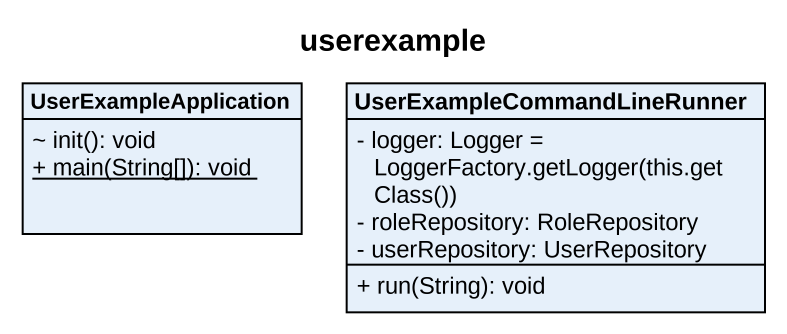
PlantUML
@startuml
title userexample
hide circle
hide empty members
skinparam classAttributeIconSize 0
class UserExampleApplication {
  ~ init(): void
  {static} + main(String[]): void
}
class UserExampleCommandLineRunner {
  {field} - logger: Logger = LoggerFactory.getLogger(this.getClass())
  - roleRepository: RoleRepository
  - userRepository: UserRepository
  + run(String): void
}
@enduml
